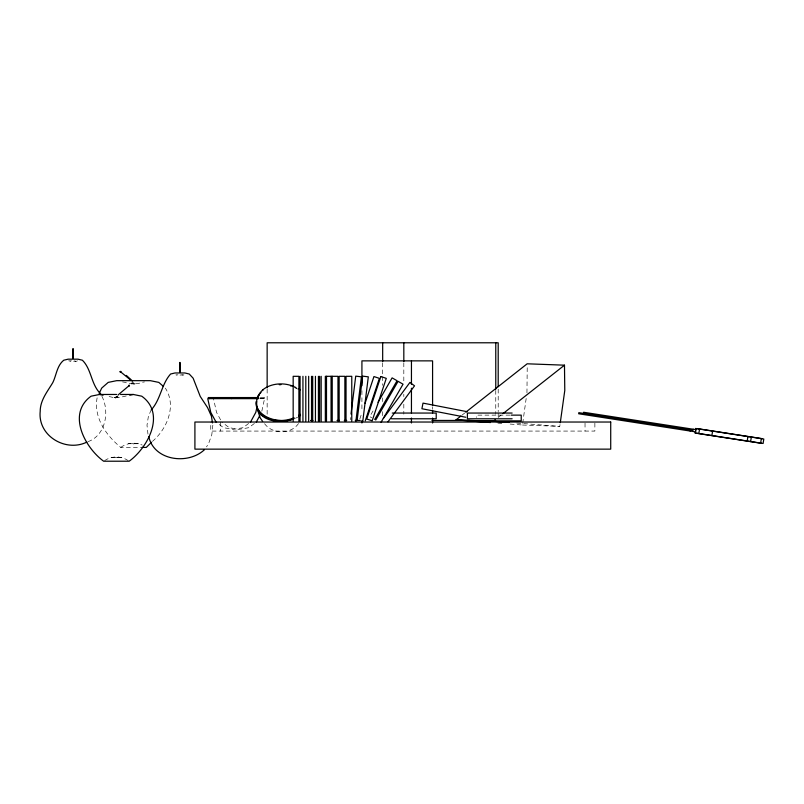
<?xml version="1.0" encoding="UTF-8"?>
<svg xmlns="http://www.w3.org/2000/svg" width="804" height="804" viewBox="0 0 804 804"><rect width="100%" height="100%" fill="white"/><g stroke="black" fill="none" stroke-linecap="round" stroke-linejoin="round"><path stroke-width="0.6" stroke-dasharray="4.02 3.01" d="M97.123 397.809C93.455 417.658 106.188 435.396 120.751 447.416L142.077 447.416M212.839 425.155L211.844 434.441L208.417 444.099L206.457 446.883M350.293 419.748L350.574 417.527M510.158 424.06L522.469 425.014L526.268 397.779M526.952 392.824L527.213 367.418M522.469 425.014L559.775 426.381L560.287 422.673M261.813 411.206L264.566 398.643L260.034 398.573M359.83 418.984L361.9 412.774M151.283 409.809L148.408 416.231L147.001 425.155L147.996 434.441M373.026 410.934L369.75 416.603L371.729 417.748M131.806 381.85C132.58 385.639 137.715 383.92 133.474 381.89M298.525 423.517C290.656 434.884 271.802 434.441 264.114 423.065M152.398 441.416C167.111 428.854 176.85 405.779 165.333 388.111M122.489 381.92C126.097 381.84 130.298 385.679 133.514 382.654C136.72 385.679 140.931 381.84 144.529 381.92M126.288 395.97L118.761 397.668L116.409 396.462L114.057 397.668L106.54 395.97M132.831 383.277L133.514 382.654M118.118 395.648C117.002 399.337 112.339 397.95 116.449 395.689M71.466 360.735L69.908 361.378M77.465 360.805L76.279 361.378L68.662 360.805M461.858 415.286L464.782 412.975M498.189 417.427L501.113 415.115M248.667 423.447L243.039 427.698L233.281 429.336L223.522 427.698L216.015 422.03M254.426 423.447L248.798 427.698L239.039 429.336L229.281 427.698L221.773 422.03M120.751 447.416C126.831 442.883 135.363 441.858 142.248 445.084M104.641 460.632C111.485 455.788 121.344 455.788 128.178 460.632M177.985 374.835L175.865 374.885M183.975 374.885L176.709 375.177M88.038 441.637C106.118 435.286 110.108 410.171 101.173 394.945M121.515 457.526L111.304 457.526M138.66 443.728L128.359 443.728M135.866 443.336L133.514 443.939L131.213 443.336M118.761 457.144L116.409 457.737L114.128 457.144M131.163 383.87L135.866 383.87M114.057 397.668L118.761 397.668M260.265 397.558L264.998 397.558L264.998 398.643L257.994 398.643M510.048 415.135L476.511 415.135L476.511 417.427M260.697 398.593L264.024 398.643M75.777 361.358L74.671 360.735M183.131 375.177L181.855 374.835M516.701 423.065L559.775 426.381M497.857 423.115L504.007 423.587M114.66 397.307L115.414 398.05M116.409 396.462L117.072 397.075M220.608 419.879L216.517 412.351L213.512 398.643M594.87 423.165L594.87 431.075L210.759 431.075L210.759 422.03M585.031 423.165L585.031 431.075M498.199 389.126L498.199 411.668M498.199 412.924L498.199 416.683M495.766 390.382L495.766 414.181M432.582 406.834L432.582 409.316M403.819 362.825L403.819 381.609M403.819 394.131L403.819 396.643M403.819 404.151L403.819 414.181M382.674 362.825L382.674 375.347M382.674 376.604L382.674 385.367M382.674 397.89L382.674 401.648M382.674 411.668L382.674 416.683M361.921 390.684L361.921 410.563M267.149 389.126L267.149 415.427M264.204 397.558L264.204 398.643M220.587 422.03L220.587 431.075M297.611 417.196A25.557 18.07 0 0 1 295.45 418.301M294.415 387.488A25.557 18.07 0 0 1 297.721 389.106M293.812 386.352A25.075 17.728 0 0 1 296.475 387.458M294.716 387.468A25.075 17.728 0 0 1 296.475 388.231"/><path stroke-width="1.21" d="M351.016 414.01L355.73 376.131L361.408 376.835L355.881 421.216M357.107 420.502L362.634 376.131L368.312 376.835L362.785 421.216M560.287 422.673L564.78 390.483L564.478 365.177L527.163 363.8L465.757 412.211M583.453 413.377L583.624 412.261L696.113 429.678M690.103 431.024L690.284 429.909M693.199 429.225L693.028 430.341L578.83 412.663L578.659 413.769L695.601 431.879M695.43 432.994L695.942 429.648M698.857 433.517L699.55 429.065M711.902 435.537L712.595 431.085M747.217 441.004L747.901 436.552M750.645 441.537L751.328 437.085M760.654 443.084L761.348 438.632M257.059 406.633L255.803 412.351L250.546 422.03M365.066 403.256L373.95 376.553L379.387 378.362L365.267 420.793M151.283 409.809C160.76 399.447 161.393 384.222 170.589 374.021L174.991 372.966L184.85 372.966L189.252 374.021L193.131 378.192L200.226 396.402L207.603 407.678L211.432 416.231L212.487 422.924M99.153 393.498L101.686 388.111L108.208 382.392L116.691 380.664L150.338 380.664L158.81 382.392L163.473 386.473M256.305 422.03L259.813 415.578M378.031 402.251L392.111 377.87L397.065 380.734L374.704 419.467M375.729 420.05L398.08 381.327L403.045 384.191L381.066 422.261M383.377 418.422L409.919 382.423L414.532 385.819L387.99 421.819M151.524 442.27L146.278 447.416L142.077 447.416M118.098 394.935L129.112 385.649M490.47 422.542L456.009 419.889L460.883 416.05M456.009 419.889L493.314 421.266L495.264 419.728M503.063 413.578L564.478 365.177M204.487 449.677C188.056 465.144 153.936 460.782 148.76 436.592M86.872 442.099C65.797 452.481 37.597 435.959 40.2 411.357C40.21 400.211 47.406 391.638 52.793 382.603C56.461 375.146 56.853 365.79 63.747 360.222L68.139 359.167L77.988 359.167L82.39 360.222C91.767 369.448 90.922 384.563 100.701 393.87M129.766 395.216L133.253 394.462L141.745 396.191C165.966 413.618 148.117 447.376 129.193 461.215L103.636 461.215C84.701 447.376 66.863 413.618 91.073 396.191L99.565 394.462L116.61 394.462M120.61 371.85L130.147 379.619M257.029 399.075A31.145 22.02 0 0 0 257.139 407.507L257.712 409.156A22.2 15.698 0 0 0 279.983 420.522L282.938 420.412A28.06 19.839 0 0 0 294.113 417.819M120.57 394.462L133.253 394.462M208.216 397.558L258.576 397.558M392.262 413.055L436.22 413.055L436.22 418.783L391.508 418.783M512.128 413.055L467.405 413.055L467.405 418.783L512.128 418.783M511.203 415.135L521.223 415.135L521.223 420.854L476.511 420.854M310.555 420.442L312.947 420.442M337.027 420.442L339.449 420.442M344.293 420.442L346.715 420.442M355.267 420.442L360.252 420.442M431.959 420.442L469.667 420.442M493.314 421.266L509.314 422.492M696.988 428.562L762.323 438.672M695.47 428.442L763.8 439.014L763.107 443.466L694.787 432.894M696.736 433.306L761.137 443.275M466.903 411.648L423.004 403.116L421.909 408.733L465.807 417.266M99.565 394.462L103.053 395.216M126.328 375.418L132.58 381.076M262.647 421.457L260.124 417.698L257.26 408.653M216.015 422.03L210.759 412.351L207.754 398.643L258.446 398.643L258.446 397.558M498.199 386.623L498.199 342.785L267.149 342.785L267.149 387.87M495.766 342.785L495.766 389.126M432.582 405.588L432.582 360.865L361.921 360.865L361.921 385.709M432.582 410.563L432.582 413.045M432.582 418.02L432.582 422.984M411.447 360.865L411.447 384.473M411.447 388.191L411.447 413.045M411.447 418.02L411.447 422.984M403.819 342.785L403.819 361.569M382.674 342.785L382.674 361.569M361.921 420.502L361.921 422.984M351.77 421.035L351.77 376.312L346.042 376.312L346.042 421.035M344.866 421.035L344.866 376.312L339.147 376.312L339.147 421.035M337.971 421.035L337.971 376.312L325.339 376.312L325.339 421.035M332.223 376.312L332.223 421.035M331.067 376.312L331.067 421.035M326.494 376.312L326.494 421.035M321.168 376.312L321.168 421.035M319.62 376.312L319.62 421.035M318.424 376.312L318.424 421.035M315.439 376.312L315.439 421.035M312.696 376.312L312.696 421.035M311.53 376.312L311.53 421.035M308.666 376.312L308.666 421.035M305.801 376.312L305.801 421.035M302.937 376.312L302.937 421.035M300.073 376.312L300.073 421.035M298.897 421.035L298.897 376.312L293.169 376.312L293.169 421.035M257.561 397.427A31.145 22.02 0 0 1 262.777 389.839A23.698 16.763 0 0 1 290.978 385.488L290.978 386.262M279.983 420.522L279.983 421.296A28.06 19.839 0 0 0 294.113 418.582M262.777 389.839L262.777 390.613M257.712 409.156L257.712 409.929A22.2 15.698 0 0 0 279.983 421.296M231.673 397.558L231.673 398.643M209.412 397.558L209.412 398.643M180.207 372.182L180.207 362.514L179.644 362.514L179.634 372.182M73.355 358.373L73.355 348.715L72.782 348.715L72.782 358.373M300.535 415.246A25.557 18.07 0 0 1 298.636 416.572M293.53 419.095A25.557 18.07 0 0 1 278.395 421.045M264.436 416.512A25.557 18.07 0 0 1 262.546 415.176M260.114 412.924A25.557 18.07 0 0 1 256.114 401.648M257.511 397.045A25.557 18.07 0 0 1 260.948 392.452M290.978 385.488A25.075 17.728 0 0 1 293.812 386.352M298.917 388.784A25.075 17.728 0 0 1 300.415 389.789M300.294 415.135A28.06 19.839 0 0 1 298.877 416.11M257.712 409.929A31.145 22.02 0 0 1 256.687 401.528M258.265 396.573A31.145 22.02 0 0 1 259.149 394.995M279.239 384.704A23.698 16.763 0 0 1 280.968 384.664M280.556 420.502A26.411 18.673 0 0 1 257.139 407.507M300.294 414.361A28.06 19.839 0 0 1 298.877 415.336M120.067 371.709C120.771 373.77 121.726 370.252 120.067 371.709M128.57 385.508C129.263 387.578 130.238 384.051 128.57 385.508M380.845 376.553L366.735 418.984L372.172 420.793L386.282 378.362L380.845 376.553M610.718 422.03L194.91 422.03L194.91 449.145L610.718 449.145L610.718 422.03"/></g></svg>
